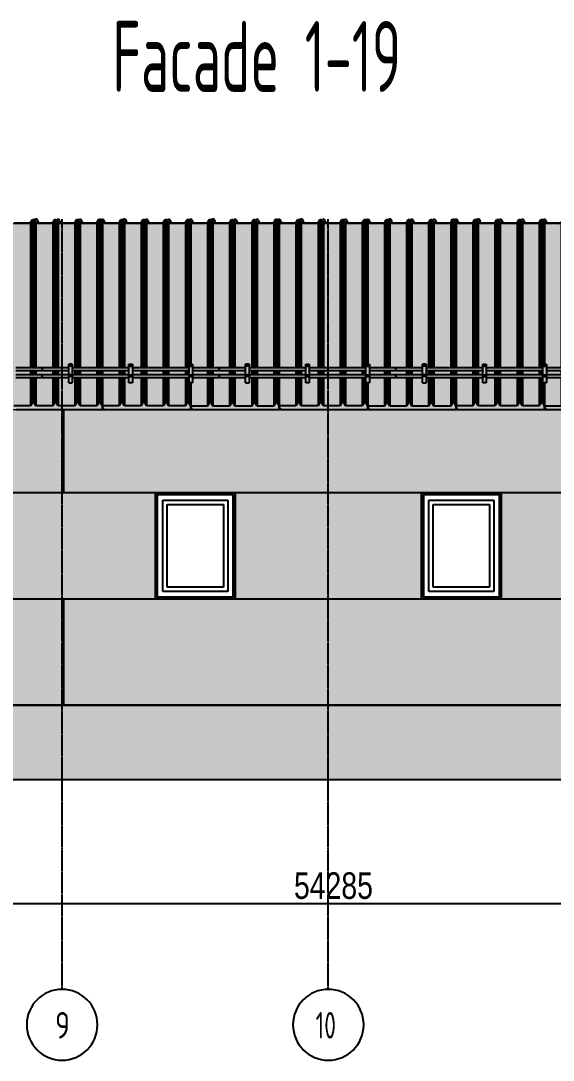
# Model space of a CAD drawing. Header units: millimetres. Extents: x 2162 to 93478, y -2737 to 52379.
# Drawn here: x 29665 to 35685, y 40518 to 52257 of the extents above; entities that cross this region are included whole.
import ezdxf

# ---------------------------------------------------------------- set-up
doc = ezdxf.new("R2010")
doc.units = ezdxf.units.MM
doc.linetypes.add('Штрихпунктир 15 х 2 х 2 мм', pattern=[19, 15, -2, 0, -2])
doc.linetypes.add('Штрихпунктирная', pattern=[30, 25, -2.25, 0.5, -2.25])
doc.layers.add('Axes', color=40, linetype='Штрихпунктирная')
doc.layers.add('Dimension', color=4, linetype='Continuous')
for name, color, linetype, lineweight in [('Level', 7, 'Continuous', 9), ('Text', 219, 'Continuous', 20), ('Windows', 4, 'Continuous', 30)]:
    doc.layers.add(name, color=color, linetype=linetype, lineweight=lineweight)
doc.styles.add('GOST Common_1', font='gost.shx', dxfattribs={"width": 0.8, "height": 250})
doc.styles.add('KOTE', font='romrust.shx', dxfattribs={"width": 0.8})
doc.styles.add('стиль1', font='cs_gost2304.shx', dxfattribs={"width": 0.8})
doc.dimstyles.new('ayala 100', dxfattribs={"dimscale": 50, "dimtxt": 6, "dimasz": 4.4, "dimexe": 3, "dimexo": 5, "dimgap": 1, "dimtad": 1, "dimtoh": 1, "dimdec": 0, "dimzin": 9, "dimdsep": 46, "dimtxsty": 'KOTE', "dimblk": 'ARCHTICK', "dimcen": 0, "dimdle": 3, "dimclrd": 4, "dimclre": 4, "dimclrt": 3, "dimadec": 0, "dimazin": 0, "dimtfac": 0.666667, "dimtdec": 0, "dimtix": 1, "dimtmove": 1, "dimatfit": 0, "dimfxl": 1, "dimtvp": 1, "dimtolj": 1, "dimarcsym": 0})

# ---------------------------------------------------------------- blocks, each defined once
blk = doc.blocks.new('panel054')
at = {"color": 0}
for p, q in [((20721, 5309), (20731, 5327)), ((20721, 5309), (20721, 3651)), ((20731, 5327), (20752, 5327)), ((20731, 5327), (20731, 3651)), ((20752, 5327), (20773, 5287)), ((20752, 5327), (20752, 3690)), ((20773, 5287), (20961, 5287)), ((20773, 5287), (20773, 3690)), ((20961, 5287), (20981, 5326)), ((20961, 5287), (20961, 3650)), ((20981, 5326), (21001, 5326)), ((20981, 5326), (20981, 3650)), ((21001, 5326), (21021, 5287)), ((21001, 5326), (21001, 3650)), ((21021, 5287), (21211, 5287)), ((21021, 5287), (21021, 3651)), ((21211, 5287), (21231, 5326)), ((21211, 5287), (21211, 3650)), ((21231, 5326), (21251, 5326)), ((21231, 5326), (21231, 3650)), ((21251, 5326), (21271, 5287)), ((21251, 5326), (21251, 3650)), ((21271, 5287), (21461, 5287)), ((21271, 5287), (21271, 3650)), ((21461, 5287), (21481, 5326)), ((21461, 5287), (21461, 3651)), ((21481, 5326), (21501, 5326)), ((21481, 5326), (21481, 3651)), ((21501, 5326), (21521, 5287)), ((21501, 5326), (21501, 3651)), ((21521, 5287), (21711, 5287)), ((21521, 5287), (21521, 3651)), ((21711, 5287), (21721, 5306)), ((21711, 5287), (21711, 3650)), ((20721, 3621), (20721, 3572)), ((20721, 3542), (20721, 3241)), ((20731, 3621), (20731, 3572)), ((20731, 3542), (20731, 3259)), ((20961, 3621), (20961, 3572)), ((20961, 3542), (20961, 3219)), ((20981, 3621), (20981, 3572)), ((20981, 3542), (20981, 3258)), ((21001, 3621), (21001, 3572)), ((21001, 3542), (21001, 3258)), ((21021, 3621), (21021, 3572)), ((21021, 3542), (21021, 3219)), ((21211, 3621), (21211, 3572)), ((21211, 3542), (21211, 3219)), ((21231, 3621), (21231, 3572)), ((21231, 3542), (21231, 3258)), ((21251, 3621), (21251, 3572)), ((21251, 3542), (21251, 3258)), ((21271, 3621), (21271, 3572)), ((21271, 3542), (21271, 3219)), ((21461, 3621), (21461, 3572)), ((21461, 3543), (21461, 3219)), ((21481, 3621), (21481, 3572)), ((21481, 3543), (21481, 3258)), ((21501, 3621), (21501, 3572)), ((21501, 3543), (21501, 3258)), ((21521, 3621), (21521, 3572)), ((21521, 3543), (21521, 3219)), ((21711, 3621), (21711, 3572)), ((21711, 3542), (21711, 3219)), ((20752, 3482), (20752, 3259)), ((20773, 3482), (20773, 3219)), ((20731, 3259), (20721, 3241)), ((20721, 3241), (20722, 3240)), ((20722, 3240), (20731, 3258)), ((20752, 3259), (20731, 3259)), ((20731, 3258), (20752, 3258)), ((20773, 3219), (20752, 3259)), ((20752, 3258), (20772, 3218)), ((20772, 3218), (20772, 3186)), ((20772, 3186), (20792, 3186)), ((20961, 3219), (20773, 3219)), ((20792, 3186), (20792, 3180)), ((20792, 3180), (21792, 3180)), ((20981, 3258), (20961, 3219)), ((21001, 3258), (20981, 3258)), ((21021, 3219), (21001, 3258)), ((21211, 3219), (21021, 3219)), ((21231, 3258), (21211, 3219)), ((21251, 3258), (21231, 3258)), ((21271, 3219), (21251, 3258)), ((21461, 3219), (21271, 3219)), ((21481, 3258), (21461, 3219)), ((21501, 3258), (21481, 3258)), ((21521, 3219), (21501, 3258)), ((21711, 3219), (21521, 3219)), ((21731, 3258), (21711, 3219)), ((21751, 3258), (21731, 3258)), ((21772, 3218), (21751, 3258)), ((21772, 3186), (21772, 3218)), ((21792, 3186), (21772, 3186)), ((21792, 3180), (21792, 3186))]:
    blk.add_line(p, q, dxfattribs=at)
blk = doc.blocks.new('_ArchTick')
at = {"color": 0, "linetype": 'ByBlock', "const_width": 0.15}
blk.add_lwpolyline([(-0.5, -0.5), (0.5, 0.5)], dxfattribs=at)
blk = doc.blocks.new('*D81')
at = {"layer": 'Defpoints', "color": 0, "transparency": 16777216}
for p in [(6057, 43126), (60342, 43126), (60342, 42288)]:
    blk.add_point(p, dxfattribs=at)
at = {"layer": 'Dimension', "color": 4, "lineweight": -2, "transparency": 16777216}
for p, q in [((6057, 42876), (6057, 42138)), ((60342, 42876), (60342, 42138)), ((5907, 42288), (60492, 42288))]:
    blk.add_line(p, q, dxfattribs=at)
at = {"layer": 'Dimension', "color": 4, "lineweight": -2, "transparency": 16777216, "xscale": 220, "yscale": 220, "zscale": 220, "rotation": 180}
blk.add_blockref('_ArchTick', (6057, 42288), dxfattribs=at)
at = {"layer": 'Dimension', "color": 4, "lineweight": -2, "transparency": 16777216, "xscale": 220, "yscale": 220, "zscale": 220}
blk.add_blockref('_ArchTick', (60342, 42288), dxfattribs=at)
at = {"layer": 'Dimension', "color": 3, "transparency": 16777216, "insert": (33200, 42488), "char_height": 300, "attachment_point": 5, "style": 'KOTE'}
blk.add_mtext('\\A1;54285', dxfattribs=at)

msp = doc.modelspace()

# ---------------------------------------------------------------- hatches: boundary and pattern name
at = {"true_color": 0x61993b}
h = msp.add_hatch(color=85, dxfattribs=at)
h.dxf.hatch_style = 1
h.paths.add_polyline_path([(57637.3, 49977.9), (17777.2, 49977.9), (17777.2, 47877.9), (57637.3, 47877.9)])
h.paths.add_polyline_path([(18612.2, 48388.1), (18612.2, 48367.3), (18612.2, 48348.7), (19252.2, 48348.7), (19252.2, 48367.3), (19252.2, 48388.1), (19292.2, 48388.1), (19292.2, 48367.3), (19292.2, 48348.7), (19592.2, 48348.7), (19892.2, 48348.7), (19892.2, 48367.3), (19892.2, 48388.1), (19932.2, 48388.1), (19932.2, 48367.3), (19932.2, 48348.7), (20572.2, 48348.7), (20572.2, 48367.3), (20572.2, 48388.1), (20612.2, 48388.1), (20612.2, 48367.3), (20612.2, 48269.5), (20612.2, 48248.7), (20612.2, 48180.2), (20572.2, 48180.2), (20572.2, 48240.4), (20521.4, 48240.4), (20521.4, 47917.1), (20501.4, 47956.2), (20481.4, 47956.2), (20461.4, 47917.1), (20272.2, 47917.1), (20272.2, 47884.3), (20292.2, 47884.3), (20292.2, 47883.8), (20272.2, 47883.8), (20272.2, 47915.6), (20251.4, 47956.2), (20231.4, 47956.2), (20211.4, 47917.1), (20021.4, 47917.1), (20001.4, 47956.2), (19981.4, 47956.2), (19961.4, 47917.1), (19771.4, 47917.1), (19751.4, 47956.2), (19731.4, 47956.2), (19711.4, 47917.1), (19521.4, 47917.1), (19501.4, 47956.2), (19481.4, 47956.2), (19461.4, 47917.1), (19272.2, 47917.1), (19272.2, 47884.3), (19292.2, 47884.3), (19292.2, 47883.8), (19272.2, 47883.8), (19272.2, 47915.6), (19251.4, 47956.2), (19231.4, 47956.2), (19211.4, 47917.1), (19021.4, 47917.1), (19001.4, 47956.2), (18981.4, 47956.2), (18961.4, 47917.1), (18771.4, 47917.1), (18751.4, 47956.2), (18731.4, 47956.2), (18711.4, 47917.1), (18521.4, 47917.1), (18501.4, 47956.2), (18481.4, 47956.2), (18461.4, 47917.1), (18272.2, 47917.1), (18272.2, 47916.3), (18271.8, 47917.1), (18241.4, 47917.1), (18226.2, 47946.8), (18221.9, 47938.3), (18221.2, 47938.6), (18225.8, 47947.6), (18221.4, 47956.2), (18201.4, 47956.2), (18181.4, 47917.1), (17991.4, 47917.1), (17971.4, 47956.2), (17951.4, 47956.2), (17931.4, 47917.1), (17931.4, 48180.2), (17892.2, 48180.2), (17892.2, 48248.7), (17892.2, 48269.5), (17892.2, 48367.3), (17892.2, 48388.1), (17932.2, 48388.1), (17932.2, 48367.3), (17932.2, 48348.7), (18572.2, 48348.7), (18572.2, 48367.3), (18572.2, 48388.1)], flags=16)
h.paths.add_polyline_path([(18612.2, 48270.4), (18612.2, 48248.7), (18612.2, 48240.4), (19252.2, 48240.4), (19252.2, 48248.7), (19252.2, 48270.4)], flags=0)
h.paths.add_polyline_path([(18521.4, 48318.7), (18521.4, 48270.4), (18572.2, 48270.4), (18572.2, 48269.5), (18572.2, 48248.7), (18572.2, 48240.4), (18471.4, 48240.4), (18471.4, 47956.2), (18451.4, 47956.2), (18431.4, 47917.1), (18431.4, 48240.4), (18272.6, 48240.4), (18272.6, 47917.1), (18252.5, 47956.4), (18230.6, 47956.4), (18230.6, 48240.4), (17932.2, 48240.4), (17932.2, 48248.7), (17932.2, 48270.4), (17951.4, 48270.4), (17951.4, 48318.7)], flags=0)
h.paths.add_polyline_path([(19592.2, 48318.7), (19771.4, 48318.7), (19771.4, 48270.4), (19892.2, 48270.4), (19932.2, 48269.5), (19932.2, 48248.7), (19932.2, 48180.2), (19892.2, 48180.2), (19892.2, 48240.4), (19592.2, 48240.4), (19292.2, 48240.4), (19292.2, 48180.2), (19272.6, 48180.2), (19272.6, 47917.1), (19272.2, 47884.3), (19272.2, 47916.3), (19251.7, 47956.4), (19231.1, 47956.4), (19221.9, 47938.3), (19221.2, 47938.6), (19230.6, 47957.2), (19252.1, 47957.2), (19252.1, 48180.2), (19292.2, 48180.2), (19292.2, 48248.7), (19292.2, 48270.4), (19461.4, 48270.4), (19461.4, 48318.7)], flags=0)
h.paths.add_polyline_path([(20521.4, 48318.7), (20521.4, 48270.4), (19961.4, 48270.4), (19961.4, 48318.7)], flags=0)
h.paths.add_polyline_path([(20221.2, 47938.6), (20230.6, 47957.2), (20252.1, 47957.2), (20272.6, 47917.1), (20272.2, 47916.3), (20251.7, 47956.4), (20231.1, 47956.4), (20221.9, 47938.3)], flags=0)
h.paths.add_polyline_path([(20272.6, 48240.4), (20272.6, 47917.1), (20272.2, 47884.3), (20272.2, 47915.6)], flags=0)
h = msp.add_hatch(color=85, dxfattribs=at)
h.dxf.hatch_style = 1
h.paths.add_polyline_path([(57615.6, 49336.2), (5644.8, 49336.2), (5644.8, 47879), (57615.6, 47879)])
h.paths.add_polyline_path([(17022, 49336.2), (17022, 48338.3)], flags=16)
h.paths.add_polyline_path([(15460.8, 49336.2), (15456.8, 49316.4), (15456.8, 48358), (15247.1, 48338.3), (15291.1, 48357), (15291.1, 48338.3), (15460.8, 48338.3)], flags=16)
at = {"true_color": 0xecece7}
h = msp.add_hatch(color=254, dxfattribs=at)
h.dxf.hatch_style = 1
h.paths.add_polyline_path([(57150.1, 47867.6), (6124, 47867.6), (6124, 46927.6), (9899.9, 46927.6), (10799.9, 46927.6), (57150.1, 46927.6)])
h = msp.add_hatch(color=254, dxfattribs=at)
h.dxf.hatch_style = 1
h.paths.add_polyline_path([(27122.1, 46927.6), (26067.1, 46927.6), (26067.1, 45727.6), (27122.1, 45727.6)])
h.paths.add_polyline_path([(27122.1, 45727.6), (28177.1, 45727.6), (28177.1, 46927.6), (27122.1, 46927.6)])
h.paths.add_polyline_path([(29077.1, 46927.6), (29077.1, 45727.6), (30132.1, 45727.6), (30132.1, 46927.6)])
h.paths.add_polyline_path([(30146.6, 46927.6), (30132.1, 46927.6), (30132.1, 45727.6), (30146.6, 45727.6), (31187.1, 45727.6), (31187.1, 46927.6)])
h.paths.add_polyline_path([(33142.1, 46927.6), (32087.1, 46927.6), (32087.1, 45727.6), (33142.1, 45727.6)])
h.paths.add_polyline_path([(34197.1, 46927.6), (33142.1, 46927.6), (33142.1, 45727.6), (34197.1, 45727.6)])
h.paths.add_polyline_path([(35097.1, 45727.6), (36152.1, 45727.6), (36152.1, 46927.6), (35097.1, 46927.6)])
h.paths.add_polyline_path([(36152.1, 44687.6), (36152.1, 45727.6), (35097.1, 45727.6), (34197.1, 45727.6), (33142.1, 45727.6), (33142.1, 44687.6)])
h.paths.add_polyline_path([(36152.1, 44527.6), (36152.1, 44687.6), (33142.1, 44687.6), (33142.1, 44527.6)])
h = msp.add_hatch(color=254, dxfattribs=at)
h.dxf.hatch_style = 1
h.paths.add_polyline_path([(20047.1, 45727.6), (19147.1, 45727.6), (18092.1, 45727.6), (18092.1, 44687.6), (21102.1, 44687.6), (21102.1, 45727.6)])
h.paths.add_polyline_path([(24112.1, 44687.6), (24112.1, 45727.6), (23057.1, 45727.6), (22157.1, 45727.6), (21102.1, 45727.6), (21102.1, 44687.6)])
h.paths.add_polyline_path([(27122.1, 44687.6), (27122.1, 45727.6), (26067.1, 45727.6), (25167.1, 45727.6), (24126.6, 45727.6), (24126.6, 44687.6)])
h.paths.add_polyline_path([(24126.6, 44687.6), (24126.6, 44527.6), (27122.1, 44527.6), (27122.1, 44687.6)])
h.paths.add_polyline_path([(21102.1, 44687.6), (21102.1, 44527.6), (24112.1, 44527.6), (24112.1, 44687.6)])
h.paths.add_polyline_path([(21102.1, 44527.6), (21102.1, 44687.6), (18092.1, 44687.6), (18092.1, 44527.6)])
h.paths.add_polyline_path([(30132.1, 44687.6), (30132.1, 45727.6), (29077.1, 45727.6), (28177.1, 45727.6), (27122.1, 45727.6), (27122.1, 44687.6)])
h.paths.add_polyline_path([(30132.1, 44527.6), (30132.1, 44687.6), (27122.1, 44687.6), (27122.1, 44527.6)])
h.paths.add_polyline_path([(33142.1, 44687.6), (33142.1, 45727.6), (32087.1, 45727.6), (31187.1, 45727.6), (30146.6, 45727.6), (30146.6, 44687.6)])
h.paths.add_polyline_path([(33142.1, 44527.6), (33142.1, 44687.6), (30146.6, 44687.6), (30146.6, 44527.6)])
at = {"true_color": 0x61993b}
h = msp.add_hatch(color=85, dxfattribs=at)
h.dxf.hatch_style = 1
h.paths.add_polyline_path([(54212.1, 44527.6), (45182.1, 44527.6), (45182.1, 43687.6), (54212.1, 43687.6)])
h.paths.add_polyline_path([(57217.1, 44527.6), (54226.6, 44527.6), (54212.1, 44527.6), (54212.1, 43687.6), (57217.1, 43687.6)])
h.paths.add_polyline_path([(60342.1, 44527.6), (57217.1, 44527.6), (57217.1, 43687.6), (60342.1, 43687.6)])
h.paths.add_polyline_path([(60462.5, 44527.6), (60342.1, 44527.6), (60342.1, 43687.6), (60462.5, 43687.6)])
h.paths.add_polyline_path([(45182.1, 44527.6), (42186.6, 44527.6), (5937, 44527.6), (5937, 43687.6), (45182.1, 43687.6)])

# ---------------------------------------------------------------- linework, layer by layer
for p, q in [((29776.3, 49974.9), (29796.3, 50014)), ((29796.3, 50014), (29816.3, 50014)), ((29796.3, 50014), (29796.3, 48338)), ((29816.3, 50014), (29836.3, 49974.9)), ((29816.3, 50014), (29816.3, 48338)), ((29827.1, 50015), (29821.4, 50004)), ((29821.9, 50003.1), (29827.6, 50014.2)), ((29827.8, 50014), (29822.1, 50002.8)), ((29848.6, 50015), (29827.1, 50015)), ((29827.6, 50014.2), (29848.1, 50014.2)), ((29847.8, 50014), (29827.8, 50014)), ((29867.8, 49974.9), (29847.8, 50014)), ((29848.1, 50014.2), (29857.3, 49996.1)), ((29858, 49996.5), (29848.6, 50015)), ((30026.3, 49974.9), (30046.3, 50014)), ((30046.3, 50014), (30066.3, 50014)), ((30046.3, 50014), (30046.3, 48338)), ((30066.3, 50014), (30086.3, 49974.9)), ((30066.3, 50014), (30066.3, 48338)), ((30077.8, 50014), (30072.1, 50002.8)), ((30097.8, 50014), (30077.8, 50014)), ((30117.8, 49974.9), (30097.8, 50014)), ((30276.3, 49974.9), (30296.3, 50014)), ((30296.3, 50014), (30316.3, 50014)), ((30296.3, 50014), (30296.3, 48338.3)), ((30316.3, 50014), (30336.3, 49974.9)), ((30316.3, 50014), (30316.3, 48338.3)), ((30327.8, 50014), (30322.1, 50002.8)), ((30347.8, 50014), (30327.8, 50014)), ((30367.8, 49974.9), (30347.8, 50014)), ((30536.1, 49996.5), (30545.5, 50015)), ((30545.5, 50015), (30567, 50015)), ((30545.5, 50015), (30545.5, 48338)), ((30567, 50015), (30587.5, 49974.9)), ((30567, 50015), (30567, 48338)), ((30577.8, 50014), (30572.7, 50004)), ((30597.8, 50014), (30577.8, 50014)), ((30617.8, 49974.9), (30597.8, 50014)), ((30776.3, 49974.9), (30796.3, 50014)), ((30796.3, 50014), (30816.3, 50014)), ((30796.3, 50014), (30796.3, 48338.3)), ((30816.3, 50014), (30836.3, 49974.9)), ((30816.3, 50014), (30816.3, 48338.3)), ((30827.1, 50015), (30821.4, 50004)), ((30821.9, 50003.1), (30827.6, 50014.2)), ((30827.8, 50014), (30822.1, 50002.8)), ((30848.6, 50015), (30827.1, 50015)), ((30827.6, 50014.2), (30848.1, 50014.2)), ((30847.8, 50014), (30827.8, 50014)), ((30867.8, 49974.9), (30847.8, 50014)), ((30848.1, 50014.2), (30857.3, 49996.1)), ((30858, 49996.5), (30848.6, 50015)), ((31026.3, 49974.9), (31046.3, 50014)), ((31046.3, 50014), (31066.3, 50014)), ((31046.3, 50014), (31046.3, 48338.3)), ((31066.3, 50014), (31086.3, 49974.9)), ((31066.3, 50014), (31066.3, 48338.3)), ((31077.8, 50014), (31072.1, 50002.8)), ((31097.8, 50014), (31077.8, 50014)), ((31117.8, 49974.9), (31097.8, 50014)), ((31276.3, 49974.9), (31296.3, 50014)), ((31296.3, 50014), (31316.3, 50014)), ((31296.3, 50014), (31296.3, 48338)), ((31316.3, 50014), (31336.3, 49974.9)), ((31316.3, 50014), (31316.3, 48338)), ((31327.8, 50014), (31322.1, 50002.8)), ((31347.8, 50014), (31327.8, 50014)), ((31367.8, 49974.9), (31347.8, 50014)), ((31577.8, 50014), (31572.7, 50004)), ((31597.8, 50014), (31577.8, 50014)), ((31617.8, 49974.9), (31597.8, 50014)), ((31827.1, 50015), (31821.4, 50004)), ((31821.9, 50003.1), (31827.6, 50014.2)), ((31827.8, 50014), (31822.1, 50002.8)), ((31848.6, 50015), (31827.1, 50015)), ((31827.6, 50014.2), (31848.1, 50014.2)), ((31847.8, 50014), (31827.8, 50014)), ((31867.8, 49974.9), (31847.8, 50014)), ((31848.1, 50014.2), (31857.3, 49996.1)), ((31858, 49996.5), (31848.6, 50015)), ((32077.8, 50014), (32072.1, 50002.8)), ((32097.8, 50014), (32077.8, 50014)), ((32117.8, 49974.9), (32097.8, 50014)), ((32327.8, 50014), (32322.1, 50002.8)), ((32347.8, 50014), (32327.8, 50014)), ((32367.8, 49974.9), (32347.8, 50014)), ((32536.1, 49996.5), (32545.5, 50015)), ((32545.5, 50015), (32567, 50015)), ((32545.5, 50015), (32545.5, 48338)), ((32567, 50015), (32587.5, 49974.9)), ((32567, 50015), (32567, 48338)), ((32577.8, 50014), (32572.7, 50004)), ((32597.8, 50014), (32577.8, 50014)), ((32617.8, 49974.9), (32597.8, 50014)), ((32776.3, 49974.9), (32796.3, 50014)), ((32796.3, 50014), (32816.3, 50014)), ((32796.3, 50014), (32796.3, 48338.3)), ((32816.3, 50014), (32836.3, 49974.9)), ((32816.3, 50014), (32816.3, 48338.3)), ((32827.1, 50015), (32821.4, 50004)), ((32821.9, 50003.1), (32827.6, 50014.2)), ((32827.8, 50014), (32822.1, 50002.8)), ((32848.6, 50015), (32827.1, 50015)), ((32827.6, 50014.2), (32848.1, 50014.2)), ((32847.8, 50014), (32827.8, 50014)), ((32867.8, 49974.9), (32847.8, 50014)), ((32848.1, 50014.2), (32857.3, 49996.1)), ((32858, 49996.5), (32848.6, 50015)), ((33026.3, 49974.9), (33046.3, 50014)), ((33046.3, 50014), (33066.3, 50014)), ((33046.3, 50014), (33046.3, 48338.3)), ((33066.3, 50014), (33086.3, 49974.9)), ((33066.3, 50014), (33066.3, 48338.3)), ((33077.8, 50014), (33072.1, 50002.8)), ((33097.8, 50014), (33077.8, 50014)), ((33117.8, 49974.9), (33097.8, 50014)), ((33276.3, 49974.9), (33296.3, 50014)), ((33296.3, 50014), (33316.3, 50014)), ((33296.3, 50014), (33296.3, 48338)), ((33316.3, 50014), (33336.3, 49974.9)), ((33316.3, 50014), (33316.3, 48338)), ((33327.8, 50014), (33322.1, 50002.8)), ((33347.8, 50014), (33327.8, 50014)), ((33367.8, 49974.9), (33347.8, 50014)), ((33577.8, 50014), (33572.7, 50004)), ((33597.8, 50014), (33577.8, 50014)), ((33617.8, 49974.9), (33597.8, 50014)), ((33827.1, 50015), (33821.4, 50004)), ((33821.9, 50003.1), (33827.6, 50014.2)), ((33827.8, 50014), (33822.1, 50002.8)), ((33848.6, 50015), (33827.1, 50015)), ((33827.6, 50014.2), (33848.1, 50014.2)), ((33847.8, 50014), (33827.8, 50014)), ((33867.8, 49974.9), (33847.8, 50014)), ((33848.1, 50014.2), (33857.3, 49996.1)), ((33858, 49996.5), (33848.6, 50015)), ((34077.8, 50014), (34072.1, 50002.8)), ((34097.8, 50014), (34077.8, 50014)), ((34117.8, 49974.9), (34097.8, 50014)), ((34327.8, 50014), (34322.1, 50002.8)), ((34347.8, 50014), (34327.8, 50014)), ((34367.8, 49974.9), (34347.8, 50014)), ((34536.1, 49996.5), (34545.5, 50015)), ((34545.5, 50015), (34567, 50015)), ((34545.5, 50015), (34545.5, 48338)), ((34567, 50015), (34587.5, 49974.9)), ((34567, 50015), (34567, 48338)), ((34577.8, 50014), (34572.7, 50004)), ((34597.8, 50014), (34577.8, 50014)), ((34617.8, 49974.9), (34597.8, 50014)), ((34776.3, 49974.9), (34796.3, 50014)), ((34796.3, 50014), (34816.3, 50014)), ((34796.3, 50014), (34796.3, 48338.3)), ((34816.3, 50014), (34836.3, 49974.9)), ((34816.3, 50014), (34816.3, 48338.3)), ((34827.1, 50015), (34821.4, 50004)), ((34821.9, 50003.1), (34827.6, 50014.2)), ((34827.8, 50014), (34822.1, 50002.8)), ((34848.6, 50015), (34827.1, 50015)), ((34827.6, 50014.2), (34848.1, 50014.2)), ((34847.8, 50014), (34827.8, 50014)), ((34867.8, 49974.9), (34847.8, 50014)), ((34848.1, 50014.2), (34857.3, 49996.1)), ((34858, 49996.5), (34848.6, 50015)), ((35026.3, 49974.9), (35046.3, 50014)), ((35046.3, 50014), (35066.3, 50014)), ((35046.3, 50014), (35046.3, 48338.3)), ((35066.3, 50014), (35086.3, 49974.9)), ((35066.3, 50014), (35066.3, 48338.3)), ((35077.8, 50014), (35072.1, 50002.8)), ((35097.8, 50014), (35077.8, 50014)), ((35117.8, 49974.9), (35097.8, 50014)), ((35276.3, 49974.9), (35296.3, 50014)), ((35296.3, 50014), (35316.3, 50014)), ((35296.3, 50014), (35296.3, 48338)), ((35316.3, 50014), (35336.3, 49974.9)), ((35316.3, 50014), (35316.3, 48338)), ((35327.8, 50014), (35322.1, 50002.8)), ((35347.8, 50014), (35327.8, 50014)), ((35367.8, 49974.9), (35347.8, 50014)), ((35577.8, 50014), (35572.7, 50004)), ((35597.8, 50014), (35577.8, 50014)), ((35617.8, 49974.9), (35597.8, 50014)), ((29587.5, 49974.9), (29776.3, 49974.9)), ((29776.3, 49974.9), (29776.3, 48338)), ((29836.3, 49974.9), (30026.3, 49974.9)), ((29836.3, 49974.9), (29836.3, 48338.2)), ((29857.3, 49996.1), (29858, 49996.5)), ((29858, 49996.5), (29858, 49994)), ((30026.3, 49974.9), (30026.3, 48338)), ((30086.3, 49974.9), (30276.3, 49974.9)), ((30086.3, 49974.9), (30086.3, 48338)), ((30276.3, 49974.9), (30276.3, 48338.3)), ((30336.3, 49974.9), (30526.3, 49974.9)), ((30336.3, 49974.9), (30336.3, 48338.3)), ((30526.3, 49974.9), (30536.1, 49994)), ((30526.3, 49974.9), (30526.3, 48338)), ((30536.1, 49996.5), (30536.1, 48338)), ((30587.5, 49974.9), (30776.3, 49974.9)), ((30587.5, 49974.9), (30587.5, 48338)), ((30776.3, 49974.9), (30776.3, 48338.3)), ((30836.3, 49974.9), (31026.3, 49974.9)), ((30836.3, 49974.9), (30836.3, 48338.3)), ((30857.3, 49996.1), (30858, 49996.5)), ((30858, 49996.5), (30858, 49994)), ((31026.3, 49974.9), (31026.3, 48338.3)), ((31086.3, 49974.9), (31276.3, 49974.9)), ((31086.3, 49974.9), (31086.3, 48338)), ((31276.3, 49974.9), (31276.3, 48338)), ((31336.3, 49974.9), (31526.3, 49974.9)), ((31336.3, 49974.9), (31336.3, 48338)), ((31526.3, 49974.9), (31536.1, 49994)), ((31526.3, 49974.9), (31526.3, 48338.3)), ((31857.3, 49996.1), (31858, 49996.5)), ((31858, 49996.5), (31858, 49994)), ((32536.1, 49996.5), (32536.1, 48338)), ((32587.5, 49974.9), (32776.3, 49974.9)), ((32587.5, 49974.9), (32587.5, 48338)), ((32776.3, 49974.9), (32776.3, 48338.3)), ((32836.3, 49974.9), (33026.3, 49974.9)), ((32836.3, 49974.9), (32836.3, 48338.3)), ((32857.3, 49996.1), (32858, 49996.5)), ((32858, 49996.5), (32858, 49994)), ((33026.3, 49974.9), (33026.3, 48338.3)), ((33086.3, 49974.9), (33276.3, 49974.9)), ((33086.3, 49974.9), (33086.3, 48338)), ((33276.3, 49974.9), (33276.3, 48338)), ((33336.3, 49974.9), (33526.3, 49974.9)), ((33336.3, 49974.9), (33336.3, 48338)), ((33526.3, 49974.9), (33536.1, 49994)), ((33526.3, 49974.9), (33526.3, 48338.3)), ((33857.3, 49996.1), (33858, 49996.5)), ((33858, 49996.5), (33858, 49994)), ((34536.1, 49996.5), (34536.1, 48338)), ((34587.5, 49974.9), (34776.3, 49974.9)), ((34587.5, 49974.9), (34587.5, 48338)), ((34776.3, 49974.9), (34776.3, 48338.3)), ((34836.3, 49974.9), (35026.3, 49974.9)), ((34836.3, 49974.9), (34836.3, 48338.3)), ((34857.3, 49996.1), (34858, 49996.5)), ((34858, 49996.5), (34858, 49994)), ((35026.3, 49974.9), (35026.3, 48338.3)), ((35086.3, 49974.9), (35276.3, 49974.9)), ((35086.3, 49974.9), (35086.3, 48338)), ((35276.3, 49974.9), (35276.3, 48338)), ((35336.3, 49974.9), (35526.3, 49974.9)), ((35336.3, 49974.9), (35336.3, 48338)), ((35526.3, 49974.9), (35536.1, 49994)), ((35526.3, 49974.9), (35526.3, 48338.3)), ((29776.3, 48308.4), (29776.3, 48259.8)), ((29796.3, 48308.4), (29796.3, 48259.8)), ((29816.3, 48308.4), (29816.3, 48259.8)), ((29836.3, 48308.4), (29836.3, 48260)), ((29907.1, 48338.3), (29907.1, 48338.3)), ((29907.1, 48338.3), (29907.1, 48338.3)), ((29907.1, 48260.1), (29907.1, 48260.1)), ((29907.1, 48260.1), (29907.1, 48260.1)), ((30026.3, 48308.4), (30026.3, 48259.8)), ((30046.3, 48308.4), (30046.3, 48259.8)), ((30066.3, 48308.4), (30066.3, 48259.8)), ((30086.3, 48308.4), (30086.3, 48259.8)), ((30247.1, 48357), (30207.1, 48357)), ((30247.1, 48259.1), (30207.1, 48259.1)), ((30276.3, 48308.4), (30276.3, 48260.1)), ((30296.3, 48308.4), (30296.3, 48260.1)), ((30316.3, 48308.4), (30316.3, 48260.1)), ((30336.3, 48308.5), (30336.3, 48260.1)), ((30526.3, 48308.4), (30526.3, 48259.8)), ((30536.1, 48308.4), (30536.1, 48259.8)), ((30545.5, 48308.4), (30545.5, 48259.8)), ((30567, 48308.4), (30567, 48259.8)), ((30587.5, 48308.4), (30587.5, 48259.8)), ((30776.3, 48308.4), (30776.3, 48260)), ((30796.3, 48308.4), (30796.3, 48260)), ((30816.3, 48308.4), (30816.3, 48260)), ((30836.3, 48308.4), (30836.3, 48260)), ((30887.1, 48357), (30927.1, 48357)), ((30887.1, 48259.1), (30927.1, 48259.1)), ((31026.3, 48308.5), (31026.3, 48260.1)), ((31046.3, 48308.5), (31046.3, 48260.1)), ((31066.3, 48308.5), (31066.3, 48260.1)), ((31086.3, 48308.5), (31086.3, 48259.8)), ((31276.3, 48308.4), (31276.3, 48259.8)), ((31296.3, 48308.4), (31296.3, 48259.8)), ((31316.3, 48308.4), (31316.3, 48259.8)), ((31336.3, 48308.4), (31336.3, 48259.8)), ((31526.3, 48308.4), (31526.3, 48260)), ((31567.1, 48357), (31607.1, 48357)), ((31567.1, 48259.1), (31607.1, 48259.1)), ((31907.1, 48338.3), (31907.1, 48338.3)), ((31907.1, 48338.3), (31907.1, 48338.3)), ((31907.1, 48260.1), (31907.1, 48260.1)), ((31907.1, 48260.1), (31907.1, 48260.1)), ((32247.1, 48357), (32207.1, 48357)), ((32247.1, 48259.1), (32207.1, 48259.1)), ((32536.1, 48308.4), (32536.1, 48259.8)), ((32545.5, 48308.4), (32545.5, 48259.8)), ((32567, 48308.4), (32567, 48259.8)), ((32587.5, 48308.4), (32587.5, 48259.8)), ((32776.3, 48308.4), (32776.3, 48260)), ((32796.3, 48308.4), (32796.3, 48260)), ((32816.3, 48308.4), (32816.3, 48260)), ((32836.3, 48308.4), (32836.3, 48260)), ((32887.1, 48357), (32927.1, 48357)), ((32887.1, 48259.1), (32927.1, 48259.1)), ((33026.3, 48308.5), (33026.3, 48260.1)), ((33046.3, 48308.5), (33046.3, 48260.1)), ((33066.3, 48308.5), (33066.3, 48260.1)), ((33086.3, 48308.5), (33086.3, 48259.8)), ((33276.3, 48308.4), (33276.3, 48259.8)), ((33296.3, 48308.4), (33296.3, 48259.8)), ((33316.3, 48308.4), (33316.3, 48259.8)), ((33336.3, 48308.4), (33336.3, 48259.8)), ((33526.3, 48308.4), (33526.3, 48260)), ((33567.1, 48357), (33607.1, 48357)), ((33567.1, 48259.1), (33607.1, 48259.1)), ((33907.1, 48338.3), (33907.1, 48338.3)), ((33907.1, 48338.3), (33907.1, 48338.3)), ((33907.1, 48260.1), (33907.1, 48260.1)), ((33907.1, 48260.1), (33907.1, 48260.1)), ((34247.1, 48357), (34207.1, 48357)), ((34247.1, 48259.1), (34207.1, 48259.1)), ((34536.1, 48308.4), (34536.1, 48259.8)), ((34545.5, 48308.4), (34545.5, 48259.8)), ((34567, 48308.4), (34567, 48259.8)), ((34587.5, 48308.4), (34587.5, 48259.8)), ((34776.3, 48308.4), (34776.3, 48260)), ((34796.3, 48308.4), (34796.3, 48260)), ((34816.3, 48308.4), (34816.3, 48260)), ((34836.3, 48308.4), (34836.3, 48260)), ((34887.1, 48357), (34927.1, 48357)), ((34887.1, 48259.1), (34927.1, 48259.1)), ((35026.3, 48308.5), (35026.3, 48260.1)), ((35046.3, 48308.5), (35046.3, 48260.1)), ((35066.3, 48308.5), (35066.3, 48260.1)), ((35086.3, 48308.5), (35086.3, 48259.8)), ((35276.3, 48308.4), (35276.3, 48259.8)), ((35296.3, 48308.4), (35296.3, 48259.8)), ((35316.3, 48308.4), (35316.3, 48259.8)), ((35336.3, 48308.4), (35336.3, 48259.8)), ((35526.3, 48308.4), (35526.3, 48260)), ((35567.1, 48357), (35607.1, 48357)), ((35567.1, 48259.1), (35607.1, 48259.1)), ((29776.3, 48230.1), (29776.3, 47906.7)), ((29796.3, 48230.1), (29796.3, 47945.9)), ((29816.3, 48230.1), (29816.3, 47945.9)), ((29836.3, 48230.1), (29836.3, 47906.7)), ((30026.3, 48230.1), (30026.3, 47906.7)), ((30046.3, 48230.1), (30046.3, 47945.9)), ((30066.3, 48230.1), (30066.3, 47945.9)), ((30086.3, 48230.1), (30086.3, 47906.7)), ((30247.1, 48238.4), (30207.1, 48238.4)), ((30276.3, 48230.1), (30276.3, 47906.7)), ((30296.3, 48230.2), (30296.3, 47945.9)), ((30316.3, 48230.2), (30316.3, 47945.9)), ((30336.3, 48230.2), (30336.3, 47906.7)), ((30526.3, 48230.1), (30526.3, 47906.7)), ((30536.1, 48230.1), (30536.1, 47928.3)), ((30545.5, 48230.1), (30545.5, 47946.8)), ((30567, 48230.1), (30567, 47946.8)), ((30587.5, 48230.1), (30587.5, 47906.7)), ((30776.3, 48230.1), (30776.3, 47906.7)), ((30796.3, 48230.1), (30796.3, 47945.9)), ((30816.3, 48230.1), (30816.3, 47945.9)), ((30836.3, 48230.1), (30836.3, 47906.7)), ((30887.1, 48238.4), (30927.1, 48238.4)), ((31026.3, 48230.2), (31026.3, 47906.7)), ((31046.3, 48230.2), (31046.3, 47945.9)), ((31066.3, 48230.3), (31066.3, 47945.9)), ((31086.3, 48230.3), (31086.3, 47906.7)), ((31276.3, 48230.1), (31276.3, 47906.7)), ((31296.3, 48230.1), (31296.3, 47945.9)), ((31316.3, 48230.1), (31316.3, 47945.9)), ((31336.3, 48230.1), (31336.3, 47906.7)), ((31526.3, 48230.1), (31526.3, 47906.7)), ((31567.1, 48238.4), (31607.1, 48238.4)), ((32247.1, 48238.4), (32207.1, 48238.4)), ((32536.1, 48230.1), (32536.1, 47928.3)), ((32545.5, 48230.1), (32545.5, 47946.8)), ((32567, 48230.1), (32567, 47946.8)), ((32587.5, 48230.1), (32587.5, 47906.7)), ((32776.3, 48230.1), (32776.3, 47906.7)), ((32796.3, 48230.1), (32796.3, 47945.9)), ((32816.3, 48230.1), (32816.3, 47945.9)), ((32836.3, 48230.1), (32836.3, 47906.7)), ((32887.1, 48238.4), (32927.1, 48238.4)), ((33026.3, 48230.2), (33026.3, 47906.7)), ((33046.3, 48230.2), (33046.3, 47945.9)), ((33066.3, 48230.3), (33066.3, 47945.9)), ((33086.3, 48230.3), (33086.3, 47906.7)), ((33276.3, 48230.1), (33276.3, 47906.7)), ((33296.3, 48230.1), (33296.3, 47945.9)), ((33316.3, 48230.1), (33316.3, 47945.9)), ((33336.3, 48230.1), (33336.3, 47906.7)), ((33526.3, 48230.1), (33526.3, 47906.7)), ((33567.1, 48238.4), (33607.1, 48238.4)), ((34247.1, 48238.4), (34207.1, 48238.4)), ((34536.1, 48230.1), (34536.1, 47928.3)), ((34545.5, 48230.1), (34545.5, 47946.8)), ((34567, 48230.1), (34567, 47946.8)), ((34587.5, 48230.1), (34587.5, 47906.7)), ((34776.3, 48230.1), (34776.3, 47906.7)), ((34796.3, 48230.1), (34796.3, 47945.9)), ((34816.3, 48230.1), (34816.3, 47945.9)), ((34836.3, 48230.1), (34836.3, 47906.7)), ((34887.1, 48238.4), (34927.1, 48238.4)), ((35026.3, 48230.2), (35026.3, 47906.7)), ((35046.3, 48230.2), (35046.3, 47945.9)), ((35066.3, 48230.3), (35066.3, 47945.9)), ((35086.3, 48230.3), (35086.3, 47906.7)), ((35276.3, 48230.1), (35276.3, 47906.7)), ((35296.3, 48230.1), (35296.3, 47945.9)), ((35316.3, 48230.1), (35316.3, 47945.9)), ((35336.3, 48230.1), (35336.3, 47906.7)), ((35526.3, 48230.1), (35526.3, 47906.7)), ((35567.1, 48238.4), (35607.1, 48238.4)), ((29776.3, 47906.7), (29587.5, 47906.7)), ((29796.3, 47945.9), (29776.3, 47906.7)), ((29816.3, 47945.9), (29796.3, 47945.9)), ((29836.3, 47906.7), (29816.3, 47945.9)), ((30026.3, 47906.7), (29836.3, 47906.7)), ((30046.3, 47945.9), (30026.3, 47906.7)), ((30066.3, 47945.9), (30046.3, 47945.9)), ((30086.3, 47906.7), (30066.3, 47945.9)), ((30276.3, 47906.7), (30086.3, 47906.7)), ((30296.3, 47945.9), (30276.3, 47906.7)), ((30316.3, 47945.9), (30296.3, 47945.9)), ((30336.3, 47906.7), (30316.3, 47945.9)), ((30526.3, 47906.7), (30336.3, 47906.7)), ((30546.3, 47945.9), (30526.3, 47906.7)), ((30545.5, 47946.8), (30536.1, 47928.3)), ((30536.1, 47928.3), (30536.8, 47928)), ((30536.8, 47928), (30546, 47946.1)), ((30567, 47946.8), (30545.5, 47946.8)), ((30546, 47946.1), (30566.6, 47946.1)), ((30566.3, 47945.9), (30546.3, 47945.9)), ((30587.1, 47905.3), (30566.3, 47945.9)), ((30566.6, 47946.1), (30587.1, 47906)), ((30587.5, 47906.7), (30567, 47946.8)), ((30587.1, 47873.5), (30587.1, 47905.3)), ((30587.1, 47905.3), (30587.1, 47874)), ((30776.3, 47906.7), (30587.5, 47906.7)), ((30796.3, 47945.9), (30776.3, 47906.7)), ((30816.3, 47945.9), (30796.3, 47945.9)), ((30836.3, 47906.7), (30816.3, 47945.9)), ((31026.3, 47906.7), (30836.3, 47906.7)), ((31046.3, 47945.9), (31026.3, 47906.7)), ((31066.3, 47945.9), (31046.3, 47945.9)), ((31086.3, 47906.7), (31066.3, 47945.9)), ((31276.3, 47906.7), (31086.3, 47906.7)), ((31296.3, 47945.9), (31276.3, 47906.7)), ((31316.3, 47945.9), (31296.3, 47945.9)), ((31336.3, 47906.7), (31316.3, 47945.9)), ((31526.3, 47906.7), (31336.3, 47906.7)), ((31546.3, 47945.9), (31526.3, 47906.7)), ((31566.3, 47945.9), (31546.3, 47945.9)), ((31587.1, 47905.3), (31566.3, 47945.9)), ((31587.1, 47873.5), (31587.1, 47905.3)), ((32545.5, 47946.8), (32536.1, 47928.3)), ((32536.1, 47928.3), (32536.8, 47928)), ((32536.8, 47928), (32546, 47946.1)), ((32567, 47946.8), (32545.5, 47946.8)), ((32546, 47946.1), (32566.6, 47946.1)), ((32566.6, 47946.1), (32587.1, 47906)), ((32587.5, 47906.7), (32567, 47946.8)), ((32587.1, 47905.3), (32587.1, 47874)), ((32776.3, 47906.7), (32587.5, 47906.7)), ((32796.3, 47945.9), (32776.3, 47906.7)), ((32816.3, 47945.9), (32796.3, 47945.9)), ((32836.3, 47906.7), (32816.3, 47945.9)), ((33026.3, 47906.7), (32836.3, 47906.7)), ((33046.3, 47945.9), (33026.3, 47906.7)), ((33066.3, 47945.9), (33046.3, 47945.9)), ((33086.3, 47906.7), (33066.3, 47945.9)), ((33276.3, 47906.7), (33086.3, 47906.7)), ((33296.3, 47945.9), (33276.3, 47906.7)), ((33316.3, 47945.9), (33296.3, 47945.9)), ((33336.3, 47906.7), (33316.3, 47945.9)), ((33526.3, 47906.7), (33336.3, 47906.7)), ((33546.3, 47945.9), (33526.3, 47906.7)), ((33566.3, 47945.9), (33546.3, 47945.9)), ((33587.1, 47905.3), (33566.3, 47945.9)), ((33587.1, 47873.5), (33587.1, 47905.3)), ((34545.5, 47946.8), (34536.1, 47928.3)), ((34536.1, 47928.3), (34536.8, 47928)), ((34536.8, 47928), (34546, 47946.1)), ((34567, 47946.8), (34545.5, 47946.8)), ((34546, 47946.1), (34566.6, 47946.1)), ((34566.6, 47946.1), (34587.1, 47906)), ((34587.5, 47906.7), (34567, 47946.8)), ((34587.1, 47905.3), (34587.1, 47874)), ((34776.3, 47906.7), (34587.5, 47906.7)), ((34796.3, 47945.9), (34776.3, 47906.7)), ((34816.3, 47945.9), (34796.3, 47945.9)), ((34836.3, 47906.7), (34816.3, 47945.9)), ((35026.3, 47906.7), (34836.3, 47906.7)), ((35046.3, 47945.9), (35026.3, 47906.7)), ((35066.3, 47945.9), (35046.3, 47945.9)), ((35086.3, 47906.7), (35066.3, 47945.9)), ((35276.3, 47906.7), (35086.3, 47906.7)), ((35296.3, 47945.9), (35276.3, 47906.7)), ((35316.3, 47945.9), (35296.3, 47945.9)), ((35336.3, 47906.7), (35316.3, 47945.9)), ((35526.3, 47906.7), (35336.3, 47906.7)), ((35546.3, 47945.9), (35526.3, 47906.7)), ((35566.3, 47945.9), (35546.3, 47945.9)), ((35587.1, 47905.3), (35566.3, 47945.9)), ((35587.1, 47873.5), (35587.1, 47905.3)), ((29607.1, 47867.6), (30607.1, 47867.6)), ((30146.6, 47867.6), (30146.6, 46927.6)), ((30146.6, 46927.6), (30146.6, 47867.6)), ((30587.1, 47874), (30607.1, 47874)), ((30607.1, 47873.5), (30587.1, 47873.5)), ((30607.1, 47867.6), (30607.1, 47873.5)), ((30607.1, 47873.5), (30607.1, 47867.6)), ((30607.1, 47867.6), (31607.1, 47867.6)), ((31607.1, 47873.5), (31587.1, 47873.5)), ((31607.1, 47867.6), (31607.1, 47873.5)), ((32587.1, 47874), (32607.1, 47874)), ((32607.1, 47873.5), (32607.1, 47867.6)), ((32607.1, 47867.6), (33607.1, 47867.6)), ((33607.1, 47873.5), (33587.1, 47873.5)), ((33607.1, 47867.6), (33607.1, 47873.5)), ((34587.1, 47874), (34607.1, 47874)), ((34607.1, 47873.5), (34607.1, 47867.6)), ((34607.1, 47867.6), (35607.1, 47867.6)), ((35607.1, 47873.5), (35587.1, 47873.5)), ((35607.1, 47867.6), (35607.1, 47873.5)), ((31187.1, 46927.6), (29077.1, 46927.6)), ((30146.6, 46927.6), (29077.1, 46927.6)), ((31187.1, 46927.6), (30146.6, 46927.6)), ((31187.1, 46927.6), (31187.1, 45727.6)), ((32087.1, 46927.6), (31187.1, 46927.6)), ((32087.1, 45727.6), (32087.1, 46927.6)), ((34197.1, 46927.6), (32087.1, 46927.6)), ((34197.1, 46927.6), (32087.1, 46927.6)), ((34197.1, 46927.6), (34197.1, 45727.6)), ((35097.1, 46927.6), (34197.1, 46927.6)), ((35097.1, 45727.6), (35097.1, 46927.6)), ((36700.8, 46927.6), (35097.1, 46927.6)), ((36166.6, 46927.6), (35097.1, 46927.6)), ((29077.1, 45727.6), (31187.1, 45727.6)), ((29077.1, 45727.6), (30146.6, 45727.6)), ((30146.6, 44527.6), (30146.6, 45727.6)), ((30146.6, 45727.6), (31187.1, 45727.6)), ((30146.6, 45727.6), (30146.6, 44527.6)), ((31187.1, 45727.6), (32087.1, 45727.6)), ((32087.1, 45727.6), (34197.1, 45727.6)), ((32087.1, 45727.6), (34197.1, 45727.6)), ((34197.1, 45727.6), (35097.1, 45727.6)), ((35097.1, 45727.6), (36371.3, 45727.6)), ((35097.1, 45727.6), (36166.6, 45727.6)), ((36469.4, 44527.6), (14753.7, 44527.6)), ((24126.6, 44527.6), (30146.6, 44527.6)), ((30146.6, 44527.6), (36166.6, 44527.6)), ((14625.4, 43687.6), (36673.7, 43687.6))]:
    msp.add_line(p, q)
at = {"color": 0}
for p, q in [((30207.1, 48357), (30207.1, 48377.8)), ((30247.1, 48377.8), (30207.1, 48377.8)), ((30247.1, 48377.8), (30247.1, 48357)), ((30887.1, 48357), (30887.1, 48377.8)), ((30887.1, 48377.8), (30927.1, 48377.8)), ((30927.1, 48377.8), (30927.1, 48357)), ((31567.1, 48357), (31567.1, 48377.8)), ((31567.1, 48377.8), (31607.1, 48377.8)), ((31607.1, 48377.8), (31607.1, 48357)), ((32207.1, 48357), (32207.1, 48377.8)), ((32247.1, 48377.8), (32207.1, 48377.8)), ((32247.1, 48377.8), (32247.1, 48357)), ((32887.1, 48357), (32887.1, 48377.8)), ((32887.1, 48377.8), (32927.1, 48377.8)), ((32927.1, 48377.8), (32927.1, 48357)), ((33567.1, 48357), (33567.1, 48377.8)), ((33567.1, 48377.8), (33607.1, 48377.8)), ((33607.1, 48377.8), (33607.1, 48357)), ((34207.1, 48357), (34207.1, 48377.8)), ((34247.1, 48377.8), (34207.1, 48377.8)), ((34247.1, 48377.8), (34247.1, 48357)), ((34887.1, 48357), (34887.1, 48377.8)), ((34887.1, 48377.8), (34927.1, 48377.8)), ((34927.1, 48377.8), (34927.1, 48357)), ((35567.1, 48357), (35567.1, 48377.8)), ((35567.1, 48377.8), (35607.1, 48377.8)), ((35607.1, 48377.8), (35607.1, 48357)), ((29907.1, 48338.3), (29607.1, 48338.3)), ((29607.1, 48308.3), (29907.1, 48308.3)), ((29907.1, 48260.1), (29607.1, 48260.1)), ((29907.1, 48338.3), (29907.1, 48320.2)), ((30207.1, 48338.3), (29907.1, 48338.3)), ((29907.1, 48320.2), (29907.1, 48338.3)), ((29907.1, 48320.2), (29907.1, 48308.3)), ((29907.1, 48308.3), (29907.1, 48320.2)), ((29907.1, 48308.3), (30207.1, 48308.3)), ((29907.1, 48260.1), (29907.1, 48242)), ((30207.1, 48260.1), (29907.1, 48260.1)), ((29907.1, 48242), (29907.1, 48260.1)), ((30207.1, 48259.1), (30207.1, 48357)), ((30207.1, 48238.4), (30207.1, 48259.1)), ((30247.1, 48357), (30247.1, 48259.1)), ((30887.1, 48338.3), (30247.1, 48338.3)), ((30247.1, 48308.3), (30887.1, 48308.3)), ((30887.1, 48260.1), (30247.1, 48260.1)), ((30247.1, 48259.1), (30247.1, 48238.4)), ((30887.1, 48259.1), (30887.1, 48357)), ((30887.1, 48238.4), (30887.1, 48259.1)), ((30927.1, 48357), (30927.1, 48259.1)), ((31567.1, 48338.3), (30927.1, 48338.3)), ((30927.1, 48308.3), (31567.1, 48308.3)), ((31567.1, 48260.1), (30927.1, 48260.1)), ((30927.1, 48259.1), (30927.1, 48238.4)), ((31567.1, 48259.1), (31567.1, 48357)), ((31567.1, 48238.4), (31567.1, 48259.1)), ((31607.1, 48357), (31607.1, 48259.1)), ((31907.1, 48338.3), (31607.1, 48338.3)), ((31607.1, 48308.3), (31907.1, 48308.3)), ((31907.1, 48260.1), (31607.1, 48260.1)), ((31607.1, 48259.1), (31607.1, 48238.4)), ((31907.1, 48338.3), (31907.1, 48320.2)), ((32207.1, 48338.3), (31907.1, 48338.3)), ((31907.1, 48320.2), (31907.1, 48338.3)), ((31907.1, 48320.2), (31907.1, 48308.3)), ((31907.1, 48308.3), (31907.1, 48320.2)), ((31907.1, 48308.3), (32207.1, 48308.3)), ((31907.1, 48260.1), (31907.1, 48242)), ((32207.1, 48260.1), (31907.1, 48260.1)), ((31907.1, 48242), (31907.1, 48260.1)), ((32207.1, 48259.1), (32207.1, 48357)), ((32207.1, 48238.4), (32207.1, 48259.1)), ((32247.1, 48357), (32247.1, 48259.1)), ((32887.1, 48338.3), (32247.1, 48338.3)), ((32247.1, 48308.3), (32887.1, 48308.3)), ((32887.1, 48260.1), (32247.1, 48260.1)), ((32247.1, 48259.1), (32247.1, 48238.4)), ((32887.1, 48259.1), (32887.1, 48357)), ((32887.1, 48238.4), (32887.1, 48259.1)), ((32927.1, 48357), (32927.1, 48259.1)), ((33567.1, 48338.3), (32927.1, 48338.3)), ((32927.1, 48308.3), (33567.1, 48308.3)), ((33567.1, 48260.1), (32927.1, 48260.1)), ((32927.1, 48259.1), (32927.1, 48238.4)), ((33567.1, 48259.1), (33567.1, 48357)), ((33567.1, 48238.4), (33567.1, 48259.1)), ((33607.1, 48357), (33607.1, 48259.1)), ((33907.1, 48338.3), (33607.1, 48338.3)), ((33607.1, 48308.3), (33907.1, 48308.3)), ((33907.1, 48260.1), (33607.1, 48260.1)), ((33607.1, 48259.1), (33607.1, 48238.4)), ((33907.1, 48338.3), (33907.1, 48320.2)), ((34207.1, 48338.3), (33907.1, 48338.3)), ((33907.1, 48320.2), (33907.1, 48338.3)), ((33907.1, 48320.2), (33907.1, 48308.3)), ((33907.1, 48308.3), (33907.1, 48320.2)), ((33907.1, 48308.3), (34207.1, 48308.3)), ((33907.1, 48260.1), (33907.1, 48242)), ((34207.1, 48260.1), (33907.1, 48260.1)), ((33907.1, 48242), (33907.1, 48260.1)), ((34207.1, 48259.1), (34207.1, 48357)), ((34207.1, 48238.4), (34207.1, 48259.1)), ((34247.1, 48357), (34247.1, 48259.1)), ((34887.1, 48338.3), (34247.1, 48338.3)), ((34247.1, 48308.3), (34887.1, 48308.3)), ((34887.1, 48260.1), (34247.1, 48260.1)), ((34247.1, 48259.1), (34247.1, 48238.4)), ((34887.1, 48259.1), (34887.1, 48357)), ((34887.1, 48238.4), (34887.1, 48259.1)), ((34927.1, 48357), (34927.1, 48259.1)), ((35567.1, 48338.3), (34927.1, 48338.3)), ((34927.1, 48308.3), (35567.1, 48308.3)), ((35567.1, 48260.1), (34927.1, 48260.1)), ((34927.1, 48259.1), (34927.1, 48238.4)), ((35567.1, 48259.1), (35567.1, 48357)), ((35567.1, 48238.4), (35567.1, 48259.1)), ((35607.1, 48357), (35607.1, 48259.1)), ((35907.1, 48338.3), (35607.1, 48338.3)), ((35607.1, 48308.3), (35907.1, 48308.3)), ((35907.1, 48260.1), (35607.1, 48260.1)), ((35607.1, 48259.1), (35607.1, 48238.4)), ((29607.1, 48230.1), (29907.1, 48230.1)), ((29907.1, 48242), (29907.1, 48230.1)), ((29907.1, 48230.1), (29907.1, 48242)), ((29907.1, 48230.1), (30207.1, 48230.1)), ((30207.1, 48169.9), (30207.1, 48238.4)), ((30207.1, 48169.9), (30247.1, 48169.9)), ((30247.1, 48238.4), (30247.1, 48169.9)), ((30247.1, 48230.1), (30887.1, 48230.1)), ((30887.1, 48169.9), (30887.1, 48238.4)), ((30927.1, 48169.9), (30887.1, 48169.9)), ((30927.1, 48238.4), (30927.1, 48169.9)), ((30927.1, 48230.1), (31567.1, 48230.1)), ((31567.1, 48169.9), (31567.1, 48238.4)), ((31607.1, 48169.9), (31567.1, 48169.9)), ((31607.1, 48238.4), (31607.1, 48169.9)), ((31607.1, 48230.1), (31907.1, 48230.1)), ((31907.1, 48242), (31907.1, 48230.1)), ((31907.1, 48230.1), (31907.1, 48242)), ((31907.1, 48230.1), (32207.1, 48230.1)), ((32207.1, 48169.9), (32207.1, 48238.4)), ((32207.1, 48169.9), (32247.1, 48169.9)), ((32247.1, 48238.4), (32247.1, 48169.9)), ((32247.1, 48230.1), (32887.1, 48230.1)), ((32887.1, 48169.9), (32887.1, 48238.4)), ((32927.1, 48169.9), (32887.1, 48169.9)), ((32927.1, 48238.4), (32927.1, 48169.9)), ((32927.1, 48230.1), (33567.1, 48230.1)), ((33567.1, 48169.9), (33567.1, 48238.4)), ((33607.1, 48169.9), (33567.1, 48169.9)), ((33607.1, 48238.4), (33607.1, 48169.9)), ((33607.1, 48230.1), (33907.1, 48230.1)), ((33907.1, 48242), (33907.1, 48230.1)), ((33907.1, 48230.1), (33907.1, 48242)), ((33907.1, 48230.1), (34207.1, 48230.1)), ((34207.1, 48169.9), (34207.1, 48238.4)), ((34207.1, 48169.9), (34247.1, 48169.9)), ((34247.1, 48238.4), (34247.1, 48169.9)), ((34247.1, 48230.1), (34887.1, 48230.1)), ((34887.1, 48169.9), (34887.1, 48238.4)), ((34927.1, 48169.9), (34887.1, 48169.9)), ((34927.1, 48238.4), (34927.1, 48169.9)), ((34927.1, 48230.1), (35567.1, 48230.1)), ((35567.1, 48169.9), (35567.1, 48238.4)), ((35607.1, 48169.9), (35567.1, 48169.9)), ((35607.1, 48238.4), (35607.1, 48169.9)), ((35607.1, 48230.1), (35907.1, 48230.1)), ((31207.1, 45747.6), (31207.1, 46907.6)), ((32067.1, 46907.6), (31207.1, 46907.6)), ((31270.1, 46844.6), (32004.1, 46844.6)), ((31270.1, 45810.6), (31270.1, 46844.6)), ((32004.1, 46844.6), (32004.1, 45810.6)), ((32067.1, 45747.6), (32067.1, 46907.6)), ((34217.1, 45747.6), (34217.1, 46907.6)), ((35077.1, 46907.6), (34217.1, 46907.6)), ((34280.1, 46844.6), (35014.1, 46844.6)), ((34280.1, 45810.6), (34280.1, 46844.6)), ((35014.1, 46844.6), (35014.1, 45810.6)), ((35077.1, 45747.6), (35077.1, 46907.6)), ((31319.1, 45859.6), (31319.1, 46795.6)), ((31319.1, 46795.6), (31955.1, 46795.6)), ((31955.1, 46795.6), (31955.1, 45859.6)), ((34329.1, 45859.6), (34329.1, 46795.6)), ((34329.1, 46795.6), (34965.1, 46795.6)), ((34965.1, 46795.6), (34965.1, 45859.6)), ((32004.1, 45810.6), (31270.1, 45810.6)), ((31955.1, 45859.6), (31319.1, 45859.6)), ((35014.1, 45810.6), (34280.1, 45810.6)), ((34965.1, 45859.6), (34329.1, 45859.6)), ((32067.1, 45747.6), (31207.1, 45747.6)), ((35077.1, 45747.6), (34217.1, 45747.6))]:
    msp.add_line(p, q, dxfattribs=at)
at = {"layer": 'Axes', "linetype": 'Штрихпунктир 15 х 2 х 2 мм'}
for p, q in [((30132.1, 41318.4), (30132.1, 50015)), ((33142.1, 41318.4), (33142.1, 50015))]:
    msp.add_line(p, q, dxfattribs=at)
at = {"layer": 'Axes', "color": 7, "linetype": 'Continuous'}
for centre, start, end in [((30132.1, 40918.4), 0, 180), ((33142.1, 40918.4), 0, 180), ((30132.1, 40918.4), 180, 0), ((33142.1, 40918.4), 180, 0)]:
    msp.add_arc(centre, 400, start, end, dxfattribs=at)
at = {"layer": 'Level', "linetype": 'Штрихпунктир 15 х 2 х 2 мм'}
for p, q in [((16670.3, 49967.6), (57449.3, 49967.6)), ((5389, 47867.6), (57032.7, 47867.6))]:
    msp.add_line(p, q, dxfattribs=at)
at = {"layer": 'Windows', "color": 7}
for p, q in [((31187.1, 46927.6), (31187.1, 45727.6)), ((32087.1, 46927.6), (31187.1, 46927.6)), ((31207.1, 45747.6), (31207.1, 46907.6)), ((31207.1, 46907.6), (32067.1, 46907.6)), ((32067.1, 46907.6), (32067.1, 45747.6)), ((32087.1, 46927.6), (32087.1, 45727.6)), ((34197.1, 46927.6), (34197.1, 45727.6)), ((35097.1, 46927.6), (34197.1, 46927.6)), ((34217.1, 45747.6), (34217.1, 46907.6)), ((34217.1, 46907.6), (35077.1, 46907.6)), ((35077.1, 46907.6), (35077.1, 45747.6)), ((35097.1, 46927.6), (35097.1, 45727.6)), ((31187.1, 45727.6), (32087.1, 45727.6)), ((32067.1, 45747.6), (31207.1, 45747.6)), ((34197.1, 45727.6), (35097.1, 45727.6)), ((35077.1, 45747.6), (34217.1, 45747.6))]:
    msp.add_line(p, q, dxfattribs=at)

# ---------------------------------------------------------------- block references
for p in [(10814.9, 44687.6), (12814.9, 44687.6), (14814.9, 44687.6)]:
    msp.add_blockref('panel054', p)

# ---------------------------------------------------------------- texts
at = {"layer": 'Text', "style": 'стиль1', "width": 0.7}
msp.add_text('Facade 1-19', height=800, dxfattribs=at).set_placement((30700.2, 51454.3))
at = {"layer": 'Text', "char_height": 300, "attachment_point": 1, "style": 'GOST Common_1'}
for s, insert, width in [('\\fGOST Common|b0|i0|c204|p34|;\\W.8;9', (30052.5, 41062.9), 205.232), ('10', (32998.9, 41062.9), 359.156)]:
    msp.add_mtext(s, dxfattribs=dict(at, insert=insert, width=width))

# ---------------------------------------------------------------- dimensions: what is measured, and where the dimension line sits
at = {"layer": 'Dimension'}
dim = msp.add_linear_dim(base=(60342.1, 42288.2), p1=(6057.1, 43126.4), p2=(60342.1, 43126.4), dimstyle='ayala 100', dxfattribs=at)
dim.commit()
dim.dimension.update_dxf_attribs({"geometry": '*D81', "text_midpoint": (33199.6, 42488.2)})

doc.saveas('drawing.dxf')
